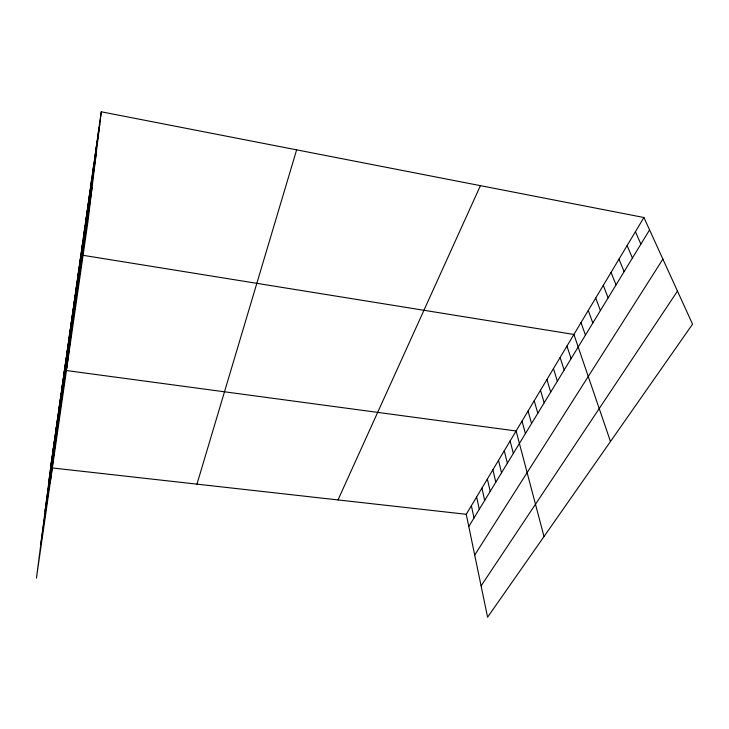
<?xml version="1.0" encoding="UTF-8"?>
<svg xmlns="http://www.w3.org/2000/svg" width="729" height="729" viewBox="0 0 729 729"><rect width="100%" height="100%" fill="white"/><g stroke="black" fill="none" stroke-linecap="round" stroke-linejoin="round"><path stroke-width="1.09" d="M97.221 142.091L98.77 129.388M643.917 217.506L466.25 514.282L487.583 617.208L692.55 324.168L643.917 217.506L101.276 111.792L87.899 221.953L36.45 578.115L51.959 457.812M85.557 223.812L87.17 210.799M87.772 208.303L89.375 195.336M90.041 192.392L91.635 179.48M92.373 176.063L93.95 163.214M94.77 159.305L96.328 146.52M73.365 309.242L75.014 296.065M75.278 295.846L76.919 282.688M77.228 282.132L78.869 268.992M66.786 368.118L80.873 254.968M81.293 253.683L82.915 240.597M83.398 238.93L85.02 225.881M56.261 429.044L57.928 415.913M57.837 418.027L59.505 404.868M59.441 406.755L61.108 393.587M61.09 395.246L62.758 382.06M50.192 482.962L64.434 370.277L516.114 430.994L544.016 536.535M64.434 371.781L66.102 358.586M66.139 359.834L67.806 346.63M67.888 347.615L69.547 334.42M69.665 335.121L71.324 321.917M71.497 322.327L73.146 309.142M51.741 460.737L53.399 447.661M53.217 450.394L54.875 437.3M54.721 439.833L56.388 426.711M101.276 111.792L50.538 467.754L466.25 514.282M48.879 480.776L99.745 124.413M44.979 511.275L96.11 154.348M40.76 544.326L92.091 187.435M196.967 484.138L296.63 149.855M338.001 499.93L480.411 185.658M468.783 526.52L649.566 229.899M474.707 555.079L662.889 259.114M481.094 585.879L677.478 291.108M83.006 255.305L573.905 334.465L610.474 441.519M635.415 231.713L640.891 244.133M627.113 245.591L632.417 258.039M618.994 259.15L624.133 271.625M611.057 272.409L616.041 284.902M603.293 285.367L608.132 297.888M595.702 298.052L600.395 310.581M588.276 310.454L592.832 322.993M581.013 322.582L585.433 335.13M566.943 346.093L571.099 358.641M560.127 357.483L564.164 370.022M553.448 368.628L557.366 381.176M546.905 379.554L550.714 392.093M540.499 390.261L544.199 402.782M534.22 400.75L537.811 413.261M528.06 411.028L531.559 423.531M522.028 421.116L525.418 433.6M510.136 440.981L513.334 453.429M504.268 450.777L507.375 463.197M498.527 460.373L501.543 472.775M492.886 469.795L495.82 482.17M487.355 479.026L490.207 491.382M481.933 488.093L484.694 500.413M476.602 496.987L479.29 509.279M471.381 505.716L473.987 517.982"/></g></svg>
